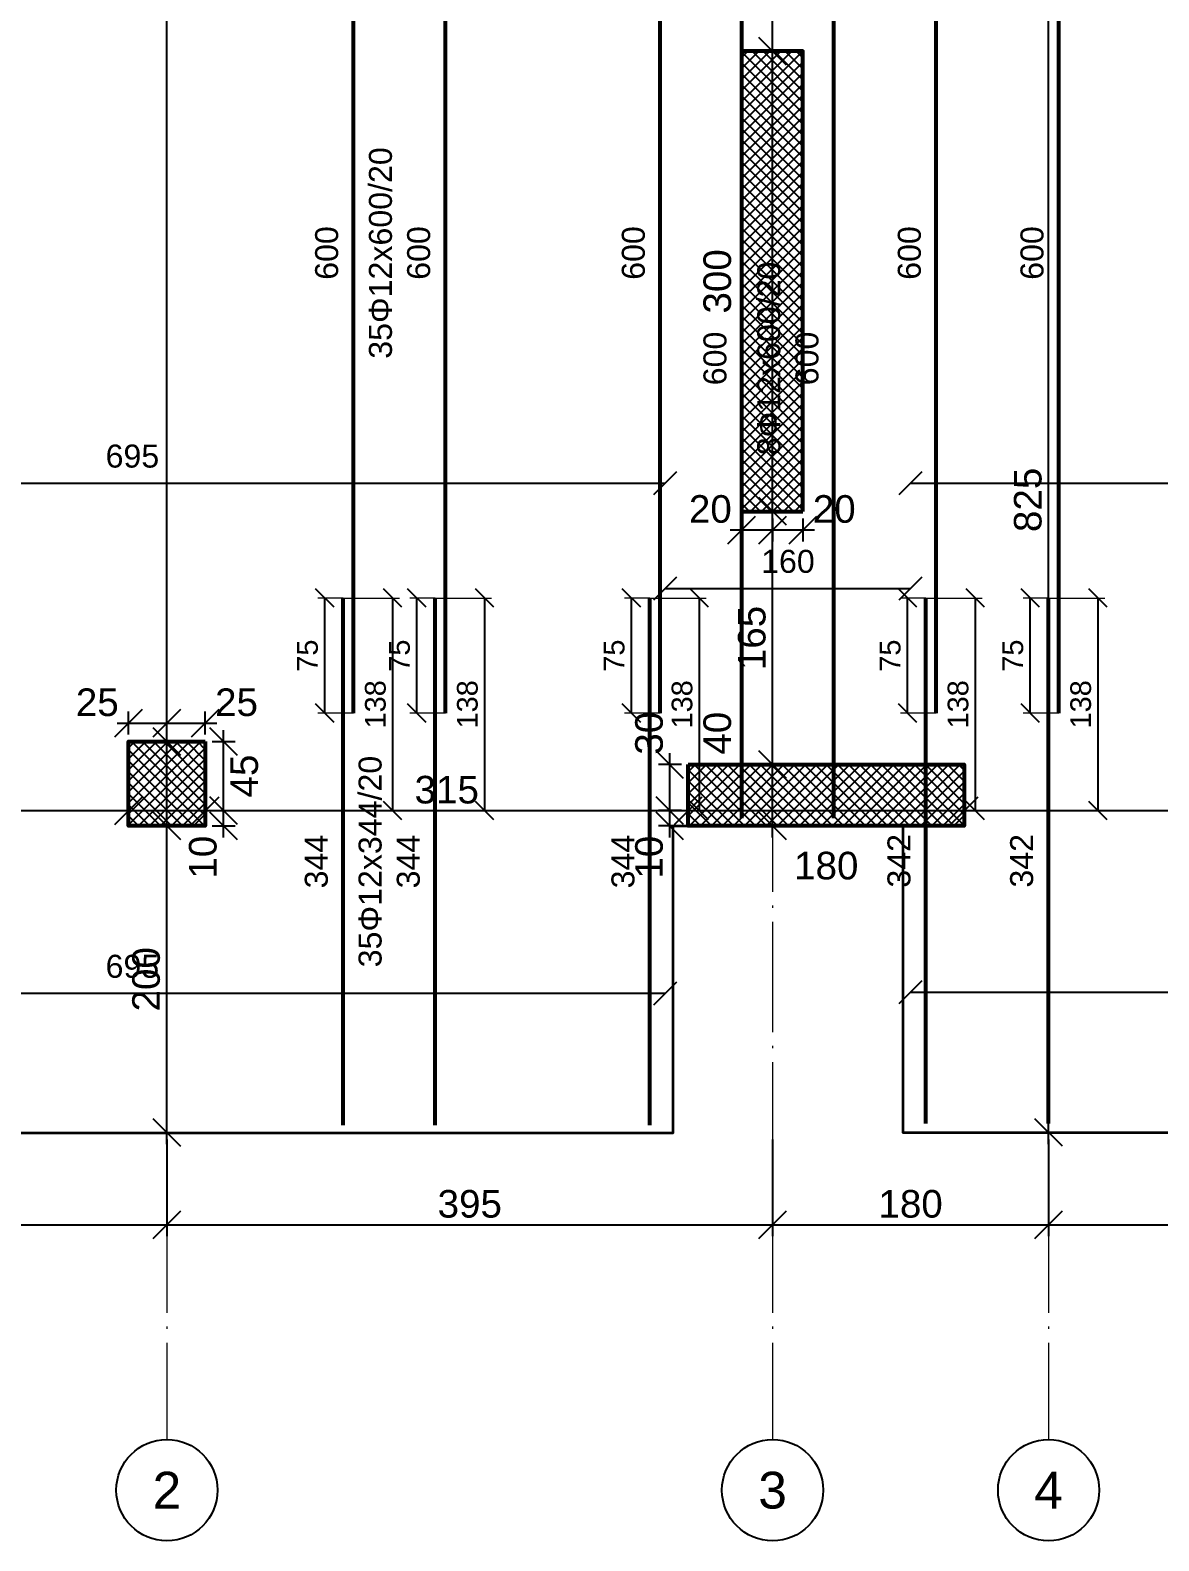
# Model space of a CAD drawing. Header units: millimetres. Extents: x -404 to 6018, y -5139 to 7890.
# Drawn here: x 4161 to 4897, y -466 to 519 of the extents above; entities that cross this region are included whole.
import ezdxf
from ezdxf.enums import TextEntityAlignment as Align

# ---------------------------------------------------------------- set-up
doc = ezdxf.new("R2010")
doc.units = ezdxf.units.MM
doc.linetypes.add('ZWCAD_ISO04W100', pattern=[30.5, 24, -3, 0.5, -3])
for name, color, linetype, lineweight in [('AXIS LINES', 255, 'ZWCAD_ISO04W100', 13), ('COLUMN', 140, 'Continuous', 53), ('SLAB', 3, 'Continuous', 35), ('WALL', 10, 'Continuous', 53)]:
    doc.layers.add(name, color=color, linetype=linetype, lineweight=lineweight)
for name, color, linetype in [('FLOOR', 3, 'Continuous'), ('FW_AXIS', 7, 'Continuous'), ('FW_COLUMN_HATCH', 8, 'Continuous'), ('FW_DIM', 7, 'Continuous'), ('FW_WALL_HATCH', 8, 'Continuous'), ('REB_BOT_MESH_Y', 5, 'Continuous'), ('REB_BOT_MESH_Y_AXDIM', 5, 'Continuous'), ('REB_BOT_MESH_Y_LAP', 5, 'Continuous'), ('REB_BOT_MESH_Y_RANGE', 5, 'Continuous'), ('REB_BOT_MESH_Y_TEXT', 5, 'Continuous')]:
    doc.layers.add(name, color=color, linetype=linetype)
doc.styles.add('REBAR_TXT', font='arial.ttf')
doc.styles.get("Standard").update_dxf_attribs({"font": 'arial.ttf'})
doc.dimstyles.new('FW_DIM', dxfattribs={"dimtxt": 18, "dimasz": 9, "dimexe": 7.5, "dimexo": 4.5, "dimgap": 4.5, "dimtad": 1, "dimdec": 0, "dimtxsty": 'Standard', "dimtsz": 9, "dimcen": 2.5, "dimdle": 7.5, "dimclrd": 256, "dimclre": 256, "dimclrt": 7, "dimazin": 3, "dimtfac": 1, "dimtmove": 2, "dimatfit": 3})
doc.dimstyles.new('REBAR LAP', dxfattribs={"dimtxt": 13.5, "dimasz": 2.5, "dimexe": 4.5, "dimexo": 0, "dimgap": 4.5, "dimtad": 1, "dimdec": 0, "dimtxsty": 'Standard', "dimtsz": 6, "dimcen": 2.5, "dimclrd": 6, "dimclre": 6, "dimclrt": 7, "dimazin": 3, "dimtfac": 1, "dimtmove": 2, "dimatfit": 3, "dimlwd": 25, "dimlwe": 18})
doc.dimstyles.new('REBAR M-200', dxfattribs={"dimtxt": 15, "dimasz": 15, "dimexe": 25, "dimexo": 12.5, "dimgap": 10, "dimtad": 1, "dimdec": 0, "dimtxsty": 'Standard', "dimblk": 'NONE', "dimcen": 50, "dimse1": 1, "dimse2": 1, "dimclrd": 6, "dimclre": 6, "dimclrt": 7, "dimazin": 3, "dimtfac": 1, "dimtmove": 2, "dimatfit": 3, "dimldrblk": 'NONE', "dimlwd": 53})
doc.dimstyles.new('REBAR RANGE', dxfattribs={"dimtxt": 15, "dimasz": 2.5, "dimexe": 0, "dimexo": 0, "dimgap": 10, "dimtad": 1, "dimdec": 0, "dimtxsty": 'Standard', "dimtsz": 7.5, "dimcen": 2.5, "dimse1": 1, "dimse2": 1, "dimclrd": 6, "dimclre": 6, "dimclrt": 7, "dimazin": 3, "dimtfac": 1, "dimtmove": 2, "dimatfit": 3, "dimlwd": 25})

# ---------------------------------------------------------------- blocks, each defined once
blk = doc.blocks.new('*D701')
at = {"color": 6, "lineweight": 53}
blk.add_line((4364.99, -195), (4364.99, 148.5), dxfattribs=at)
at = {"layer": 'Defpoints'}
for p in [(4364.99, 148.5), (4364.99, -195), (4364.99, -195)]:
    blk.add_point(p, dxfattribs=at)
at = {"layer": 'REB_BOT_MESH_Y', "color": 7, "insert": (4347.49, -23.25), "char_height": 15, "attachment_point": 5, "rotation": 90}
blk.add_mtext('344', dxfattribs=at)
blk = doc.blocks.new('_NONE')
blk = doc.blocks.new('*D702')
at = {"color": 6, "lineweight": 53}
blk.add_line((4371.74, 73.5), (4371.74, 673.5), dxfattribs=at)
at = {"layer": 'Defpoints'}
for p in [(4371.74, 673.5), (4371.74, 73.5), (4371.74, 73.5)]:
    blk.add_point(p, dxfattribs=at)
at = {"layer": 'REB_BOT_MESH_Y', "color": 7, "insert": (4354.24, 373.5), "char_height": 15, "attachment_point": 5, "rotation": 90}
blk.add_mtext('600', dxfattribs=at)
blk = doc.blocks.new('_Oblique')
at = {"color": 0, "linetype": 'ByBlock', "lineweight": -2}
blk.add_line((-0.5, -0.5), (0.5, 0.5), dxfattribs=at)
blk = doc.blocks.new('*D705')
at = {"color": 6, "lineweight": 18}
for p, q in [((4364.99, 148.5), (4348.49, 148.5)), ((4371.74, 73.5), (4348.49, 73.5))]:
    blk.add_line(p, q, dxfattribs=at)
at = {"color": 6, "lineweight": 25}
blk.add_line((4352.99, 73.5), (4352.99, 148.5), dxfattribs=at)
at = {"layer": 'Defpoints'}
for p in [(4364.99, 148.5), (4352.99, 73.5), (4371.74, 73.5)]:
    blk.add_point(p, dxfattribs=at)
at = {"layer": 'REB_BOT_MESH_Y_LAP', "color": 6, "xscale": 12, "yscale": 12, "rotation": 90}
for p in [(4352.99, 148.5), (4352.99, 73.5)]:
    blk.add_blockref('_OBLIQUE', p, dxfattribs=at)
at = {"layer": 'REB_BOT_MESH_Y_LAP', "color": 7, "insert": (4341.74, 111), "char_height": 13.5, "attachment_point": 5, "rotation": 90}
blk.add_mtext('75', dxfattribs=at)
blk = doc.blocks.new('*D706')
at = {"color": 6, "lineweight": 18}
for p, q in [((4364.99, 148.5), (4401.74, 148.5)), ((4364.99, 10), (4401.74, 10))]:
    blk.add_line(p, q, dxfattribs=at)
at = {"color": 6, "lineweight": 25}
blk.add_line((4397.24, 10), (4397.24, 148.5), dxfattribs=at)
at = {"layer": 'Defpoints'}
for p in [(4364.99, 148.5), (4364.99, 10), (4397.24, 10)]:
    blk.add_point(p, dxfattribs=at)
at = {"layer": 'REB_BOT_MESH_Y_AXDIM', "color": 6, "xscale": 12, "yscale": 12, "rotation": 90}
for p in [(4397.24, 148.5), (4397.24, 10)]:
    blk.add_blockref('_OBLIQUE', p, dxfattribs=at)
at = {"layer": 'REB_BOT_MESH_Y_AXDIM', "color": 7, "insert": (4385.99, 79.25), "char_height": 13.5, "attachment_point": 5, "rotation": 90}
blk.add_mtext('138', dxfattribs=at)
blk = doc.blocks.new('*D734')
at = {"color": 6, "lineweight": 53}
blk.add_line((4824.99, -194), (4824.99, 148.5), dxfattribs=at)
at = {"layer": 'Defpoints'}
for p in [(4824.99, 148.5), (4824.99, -194), (4824.99, -194)]:
    blk.add_point(p, dxfattribs=at)
at = {"layer": 'REB_BOT_MESH_Y', "color": 7, "insert": (4807.49, -22.75), "char_height": 15, "attachment_point": 5, "rotation": 90}
blk.add_mtext('342', dxfattribs=at)
blk = doc.blocks.new('*D735')
at = {"color": 6, "lineweight": 53}
blk.add_line((4831.74, 73.5), (4831.74, 673.5), dxfattribs=at)
at = {"layer": 'Defpoints'}
for p in [(4831.74, 673.5), (4831.74, 73.5), (4831.74, 73.5)]:
    blk.add_point(p, dxfattribs=at)
at = {"layer": 'REB_BOT_MESH_Y', "color": 7, "insert": (4814.24, 373.5), "char_height": 15, "attachment_point": 5, "rotation": 90}
blk.add_mtext('600', dxfattribs=at)
blk = doc.blocks.new('*D741')
at = {"color": 6, "lineweight": 18}
for p, q in [((4824.99, 148.5), (4808.49, 148.5)), ((4831.74, 73.5), (4808.49, 73.5))]:
    blk.add_line(p, q, dxfattribs=at)
at = {"color": 6, "lineweight": 25}
blk.add_line((4812.99, 73.5), (4812.99, 148.5), dxfattribs=at)
at = {"layer": 'Defpoints'}
for p in [(4824.99, 148.5), (4812.99, 73.5), (4831.74, 73.5)]:
    blk.add_point(p, dxfattribs=at)
at = {"layer": 'REB_BOT_MESH_Y_LAP', "color": 6, "xscale": 12, "yscale": 12, "rotation": 90}
for p in [(4812.99, 148.5), (4812.99, 73.5)]:
    blk.add_blockref('_OBLIQUE', p, dxfattribs=at)
at = {"layer": 'REB_BOT_MESH_Y_LAP', "color": 7, "insert": (4801.74, 111), "char_height": 13.5, "attachment_point": 5, "rotation": 90}
blk.add_mtext('75', dxfattribs=at)
blk = doc.blocks.new('*D742')
at = {"color": 6, "lineweight": 18}
for p, q in [((4824.99, 148.5), (4861.74, 148.5)), ((4824.99, 10), (4861.74, 10))]:
    blk.add_line(p, q, dxfattribs=at)
at = {"color": 6, "lineweight": 25}
blk.add_line((4857.24, 10), (4857.24, 148.5), dxfattribs=at)
at = {"layer": 'Defpoints'}
for p in [(4824.99, 148.5), (4824.99, 10), (4857.24, 10)]:
    blk.add_point(p, dxfattribs=at)
at = {"layer": 'REB_BOT_MESH_Y_AXDIM', "color": 6, "xscale": 12, "yscale": 12, "rotation": 90}
for p in [(4857.24, 148.5), (4857.24, 10)]:
    blk.add_blockref('_OBLIQUE', p, dxfattribs=at)
at = {"layer": 'REB_BOT_MESH_Y_AXDIM', "color": 7, "insert": (4845.99, 79.25), "char_height": 13.5, "attachment_point": 5, "rotation": 90}
blk.add_mtext('138', dxfattribs=at)
blk = doc.blocks.new('*D757')
at = {"color": 6, "lineweight": 53}
blk.add_line((4424.99, -195), (4424.99, 148.5), dxfattribs=at)
at = {"layer": 'Defpoints'}
for p in [(4424.99, 148.5), (4424.99, -195), (4424.99, -195)]:
    blk.add_point(p, dxfattribs=at)
at = {"layer": 'REB_BOT_MESH_Y', "color": 7, "insert": (4407.49, -23.25), "char_height": 15, "attachment_point": 5, "rotation": 90}
blk.add_mtext('344', dxfattribs=at)
blk = doc.blocks.new('*D758')
at = {"color": 6, "lineweight": 53}
blk.add_line((4431.74, 73.5), (4431.74, 673.5), dxfattribs=at)
at = {"layer": 'Defpoints'}
for p in [(4431.74, 673.5), (4431.74, 73.5), (4431.74, 73.5)]:
    blk.add_point(p, dxfattribs=at)
at = {"layer": 'REB_BOT_MESH_Y', "color": 7, "insert": (4414.24, 373.5), "char_height": 15, "attachment_point": 5, "rotation": 90}
blk.add_mtext('600', dxfattribs=at)
blk = doc.blocks.new('*D761')
at = {"color": 6, "lineweight": 18}
for p, q in [((4424.99, 148.5), (4408.49, 148.5)), ((4431.74, 73.5), (4408.49, 73.5))]:
    blk.add_line(p, q, dxfattribs=at)
at = {"color": 6, "lineweight": 25}
blk.add_line((4412.99, 73.5), (4412.99, 148.5), dxfattribs=at)
at = {"layer": 'Defpoints'}
for p in [(4424.99, 148.5), (4412.99, 73.5), (4431.74, 73.5)]:
    blk.add_point(p, dxfattribs=at)
at = {"layer": 'REB_BOT_MESH_Y_LAP', "color": 6, "xscale": 12, "yscale": 12, "rotation": 90}
for p in [(4412.99, 148.5), (4412.99, 73.5)]:
    blk.add_blockref('_OBLIQUE', p, dxfattribs=at)
at = {"layer": 'REB_BOT_MESH_Y_LAP', "color": 7, "insert": (4401.74, 111), "char_height": 13.5, "attachment_point": 5, "rotation": 90}
blk.add_mtext('75', dxfattribs=at)
blk = doc.blocks.new('*D762')
at = {"color": 6, "lineweight": 18}
for p, q in [((4424.99, 148.5), (4461.74, 148.5)), ((4424.99, 10), (4461.74, 10))]:
    blk.add_line(p, q, dxfattribs=at)
at = {"color": 6, "lineweight": 25}
blk.add_line((4457.24, 10), (4457.24, 148.5), dxfattribs=at)
at = {"layer": 'Defpoints'}
for p in [(4424.99, 148.5), (4424.99, 10), (4457.24, 10)]:
    blk.add_point(p, dxfattribs=at)
at = {"layer": 'REB_BOT_MESH_Y_AXDIM', "color": 6, "xscale": 12, "yscale": 12, "rotation": 90}
for p in [(4457.24, 148.5), (4457.24, 10)]:
    blk.add_blockref('_OBLIQUE', p, dxfattribs=at)
at = {"layer": 'REB_BOT_MESH_Y_AXDIM', "color": 7, "insert": (4445.99, 79.25), "char_height": 13.5, "attachment_point": 5, "rotation": 90}
blk.add_mtext('138', dxfattribs=at)
blk = doc.blocks.new('*D767')
at = {"color": 6, "lineweight": 53}
blk.add_line((4564.99, -195), (4564.99, 148.5), dxfattribs=at)
at = {"layer": 'Defpoints'}
for p in [(4564.99, 148.5), (4564.99, -195), (4564.99, -195)]:
    blk.add_point(p, dxfattribs=at)
at = {"layer": 'REB_BOT_MESH_Y', "color": 7, "insert": (4547.49, -23.25), "char_height": 15, "attachment_point": 5, "rotation": 90}
blk.add_mtext('344', dxfattribs=at)
blk = doc.blocks.new('*D768')
at = {"color": 6, "lineweight": 53}
blk.add_line((4571.74, 73.5), (4571.74, 673.5), dxfattribs=at)
at = {"layer": 'Defpoints'}
for p in [(4571.74, 673.5), (4571.74, 73.5), (4571.74, 73.5)]:
    blk.add_point(p, dxfattribs=at)
at = {"layer": 'REB_BOT_MESH_Y', "color": 7, "insert": (4554.24, 373.5), "char_height": 15, "attachment_point": 5, "rotation": 90}
blk.add_mtext('600', dxfattribs=at)
blk = doc.blocks.new('*D770')
at = {"color": 6, "lineweight": 18}
for p, q in [((4564.99, 148.5), (4548.49, 148.5)), ((4571.74, 73.5), (4548.49, 73.5))]:
    blk.add_line(p, q, dxfattribs=at)
at = {"color": 6, "lineweight": 25}
blk.add_line((4552.99, 73.5), (4552.99, 148.5), dxfattribs=at)
at = {"layer": 'Defpoints'}
for p in [(4564.99, 148.5), (4552.99, 73.5), (4571.74, 73.5)]:
    blk.add_point(p, dxfattribs=at)
at = {"layer": 'REB_BOT_MESH_Y_LAP', "color": 6, "xscale": 12, "yscale": 12, "rotation": 90}
for p in [(4552.99, 148.5), (4552.99, 73.5)]:
    blk.add_blockref('_OBLIQUE', p, dxfattribs=at)
at = {"layer": 'REB_BOT_MESH_Y_LAP', "color": 7, "insert": (4541.74, 111), "char_height": 13.5, "attachment_point": 5, "rotation": 90}
blk.add_mtext('75', dxfattribs=at)
blk = doc.blocks.new('*D771')
at = {"color": 6, "lineweight": 18}
for p, q in [((4564.99, 148.5), (4601.74, 148.5)), ((4564.99, 10), (4601.74, 10))]:
    blk.add_line(p, q, dxfattribs=at)
at = {"color": 6, "lineweight": 25}
blk.add_line((4597.24, 10), (4597.24, 148.5), dxfattribs=at)
at = {"layer": 'Defpoints'}
for p in [(4564.99, 148.5), (4564.99, 10), (4597.24, 10)]:
    blk.add_point(p, dxfattribs=at)
at = {"layer": 'REB_BOT_MESH_Y_AXDIM', "color": 6, "xscale": 12, "yscale": 12, "rotation": 90}
for p in [(4597.24, 148.5), (4597.24, 10)]:
    blk.add_blockref('_OBLIQUE', p, dxfattribs=at)
at = {"layer": 'REB_BOT_MESH_Y_AXDIM', "color": 7, "insert": (4585.99, 79.25), "char_height": 13.5, "attachment_point": 5, "rotation": 90}
blk.add_mtext('138', dxfattribs=at)
blk = doc.blocks.new('*D774')
at = {"color": 6, "lineweight": 53}
blk.add_line((4624.99, 5), (4624.99, 604.5), dxfattribs=at)
at = {"layer": 'Defpoints'}
for p in [(4624.99, 604.5), (4624.99, 5), (4624.99, 5)]:
    blk.add_point(p, dxfattribs=at)
at = {"layer": 'REB_BOT_MESH_Y', "color": 7, "insert": (4607.49, 304.75), "char_height": 15, "attachment_point": 5, "rotation": 90}
blk.add_mtext('600', dxfattribs=at)
blk = doc.blocks.new('*D778')
at = {"color": 6, "lineweight": 53}
blk.add_line((4744.99, -194), (4744.99, 148.5), dxfattribs=at)
at = {"layer": 'Defpoints'}
for p in [(4744.99, 148.5), (4744.99, -194), (4744.99, -194)]:
    blk.add_point(p, dxfattribs=at)
at = {"layer": 'REB_BOT_MESH_Y', "color": 7, "insert": (4727.49, -22.75), "char_height": 15, "attachment_point": 5, "rotation": 90}
blk.add_mtext('342', dxfattribs=at)
blk = doc.blocks.new('*D779')
at = {"color": 6, "lineweight": 53}
blk.add_line((4751.74, 73.5), (4751.74, 673.5), dxfattribs=at)
at = {"layer": 'Defpoints'}
for p in [(4751.74, 673.5), (4751.74, 73.5), (4751.74, 73.5)]:
    blk.add_point(p, dxfattribs=at)
at = {"layer": 'REB_BOT_MESH_Y', "color": 7, "insert": (4734.24, 373.5), "char_height": 15, "attachment_point": 5, "rotation": 90}
blk.add_mtext('600', dxfattribs=at)
blk = doc.blocks.new('*D785')
at = {"color": 6, "lineweight": 18}
for p, q in [((4744.99, 148.5), (4728.49, 148.5)), ((4751.74, 73.5), (4728.49, 73.5))]:
    blk.add_line(p, q, dxfattribs=at)
at = {"color": 6, "lineweight": 25}
blk.add_line((4732.99, 73.5), (4732.99, 148.5), dxfattribs=at)
at = {"layer": 'Defpoints'}
for p in [(4744.99, 148.5), (4732.99, 73.5), (4751.74, 73.5)]:
    blk.add_point(p, dxfattribs=at)
at = {"layer": 'REB_BOT_MESH_Y_LAP', "color": 6, "xscale": 12, "yscale": 12, "rotation": 90}
for p in [(4732.99, 148.5), (4732.99, 73.5)]:
    blk.add_blockref('_OBLIQUE', p, dxfattribs=at)
at = {"layer": 'REB_BOT_MESH_Y_LAP', "color": 7, "insert": (4721.74, 111), "char_height": 13.5, "attachment_point": 5, "rotation": 90}
blk.add_mtext('75', dxfattribs=at)
blk = doc.blocks.new('*D786')
at = {"color": 6, "lineweight": 18}
for p, q in [((4744.99, 148.5), (4781.74, 148.5)), ((4744.99, 10), (4781.74, 10))]:
    blk.add_line(p, q, dxfattribs=at)
at = {"color": 6, "lineweight": 25}
blk.add_line((4777.24, 10), (4777.24, 148.5), dxfattribs=at)
at = {"layer": 'Defpoints'}
for p in [(4744.99, 148.5), (4744.99, 10), (4777.24, 10)]:
    blk.add_point(p, dxfattribs=at)
at = {"layer": 'REB_BOT_MESH_Y_AXDIM', "color": 6, "xscale": 12, "yscale": 12, "rotation": 90}
for p in [(4777.24, 148.5), (4777.24, 10)]:
    blk.add_blockref('_OBLIQUE', p, dxfattribs=at)
at = {"layer": 'REB_BOT_MESH_Y_AXDIM', "color": 7, "insert": (4765.99, 79.25), "char_height": 13.5, "attachment_point": 5, "rotation": 90}
blk.add_mtext('138', dxfattribs=at)
blk = doc.blocks.new('*D818')
at = {"color": 6, "lineweight": 53}
blk.add_line((4684.99, 5), (4684.99, 604.5), dxfattribs=at)
at = {"layer": 'Defpoints'}
for p in [(4684.99, 604.5), (4684.99, 5), (4684.99, 5)]:
    blk.add_point(p, dxfattribs=at)
at = {"layer": 'REB_BOT_MESH_Y', "color": 7, "insert": (4667.49, 304.75), "char_height": 15, "attachment_point": 5, "rotation": 90}
blk.add_mtext('600', dxfattribs=at)
blk = doc.blocks.new('*D846')
at = {"color": 6, "lineweight": 25}
blk.add_line((3879.99, -109.12), (4574.99, -109.12), dxfattribs=at)
at = {"layer": 'Defpoints'}
for p in [(3879.99, -109.12), (3879.99, -109.12), (4574.99, -109.12)]:
    blk.add_point(p, dxfattribs=at)
at = {"layer": 'REB_BOT_MESH_Y_RANGE', "color": 6, "xscale": 15, "yscale": 15}
for p in [(3879.99, -109.12), (4574.99, -109.12)]:
    blk.add_blockref('_OBLIQUE', p, dxfattribs=at)
at = {"layer": 'REB_BOT_MESH_Y_RANGE', "color": 7, "insert": (4227.49, -91.62), "char_height": 15, "attachment_point": 5}
blk.add_mtext('695', dxfattribs=at)
blk = doc.blocks.new('*D847')
at = {"color": 6, "lineweight": 25}
blk.add_line((3879.99, 223.5), (4574.99, 223.5), dxfattribs=at)
at = {"layer": 'Defpoints'}
for p in [(3879.99, 223.5), (3879.99, 223.5), (4574.99, 223.5)]:
    blk.add_point(p, dxfattribs=at)
at = {"layer": 'REB_BOT_MESH_Y_RANGE', "color": 6, "xscale": 15, "yscale": 15}
for p in [(3879.99, 223.5), (4574.99, 223.5)]:
    blk.add_blockref('_OBLIQUE', p, dxfattribs=at)
at = {"layer": 'REB_BOT_MESH_Y_RANGE', "color": 7, "insert": (4227.49, 241), "char_height": 15, "attachment_point": 5}
blk.add_mtext('695', dxfattribs=at)
blk = doc.blocks.new('*D848')
at = {"color": 6, "lineweight": 25}
blk.add_line((4734.99, 223.5), (5414.99, 223.5), dxfattribs=at)
at = {"layer": 'Defpoints'}
for p in [(4734.99, 223.5), (4734.99, 223.5), (5414.99, 223.5)]:
    blk.add_point(p, dxfattribs=at)
at = {"layer": 'REB_BOT_MESH_Y_RANGE', "color": 6, "xscale": 15, "yscale": 15}
for p in [(4734.99, 223.5), (5414.99, 223.5)]:
    blk.add_blockref('_OBLIQUE', p, dxfattribs=at)
at = {"layer": 'REB_BOT_MESH_Y_RANGE', "color": 7, "insert": (5074.99, 241), "char_height": 15, "attachment_point": 5}
blk.add_mtext('680', dxfattribs=at)
blk = doc.blocks.new('*D850')
at = {"color": 6, "lineweight": 25}
blk.add_line((4734.99, -108.38), (5414.99, -108.38), dxfattribs=at)
at = {"layer": 'Defpoints'}
for p in [(4734.99, -108.38), (4734.99, -108.38), (5414.99, -108.38)]:
    blk.add_point(p, dxfattribs=at)
at = {"layer": 'REB_BOT_MESH_Y_RANGE', "color": 6, "xscale": 15, "yscale": 15}
for p in [(4734.99, -108.38), (5414.99, -108.38)]:
    blk.add_blockref('_OBLIQUE', p, dxfattribs=at)
at = {"layer": 'REB_BOT_MESH_Y_RANGE', "color": 7, "insert": (5074.99, -90.88), "char_height": 15, "attachment_point": 5}
blk.add_mtext('680', dxfattribs=at)
blk = doc.blocks.new('*D862')
at = {"color": 6, "lineweight": 25}
blk.add_line((4574.99, 154.88), (4734.99, 154.88), dxfattribs=at)
at = {"layer": 'Defpoints'}
for p in [(4574.99, 154.88), (4574.99, 154.88), (4734.99, 154.88)]:
    blk.add_point(p, dxfattribs=at)
at = {"layer": 'REB_BOT_MESH_Y_RANGE', "color": 6, "xscale": 15, "yscale": 15}
for p in [(4574.99, 154.88), (4734.99, 154.88)]:
    blk.add_blockref('_OBLIQUE', p, dxfattribs=at)
at = {"layer": 'REB_BOT_MESH_Y_RANGE', "color": 7, "insert": (4654.99, 172.38), "char_height": 15, "attachment_point": 5}
blk.add_mtext('160', dxfattribs=at)
blk = doc.blocks.new('*D897')
for p, q in [((4585.49, 10), (4570.49, 10)), ((4577.99, -7.5), (4577.99, 17.5)), ((4585.49, 0), (4570.49, 0))]:
    blk.add_line(p, q)
at = {"layer": 'Defpoints'}
for p in [(4589.99, 10), (4577.99, 0), (4589.99, 0)]:
    blk.add_point(p, dxfattribs=at)
at = {"layer": 'FW_DIM', "xscale": 18, "yscale": 18, "rotation": 90}
for p in [(4577.99, 10), (4577.99, 0)]:
    blk.add_blockref('_OBLIQUE', p, dxfattribs=at)
at = {"layer": 'FW_DIM', "color": 7, "insert": (4564.49, -20.4), "char_height": 18, "attachment_point": 5, "rotation": 90}
blk.add_mtext('10', dxfattribs=at)
blk = doc.blocks.new('*D898')
for p, q in [((4585.49, 40), (4570.49, 40)), ((4577.99, 2.5), (4577.99, 47.5)), ((4585.49, 10), (4570.49, 10))]:
    blk.add_line(p, q)
at = {"layer": 'Defpoints'}
for p in [(4589.99, 40), (4577.99, 10), (4589.99, 10)]:
    blk.add_point(p, dxfattribs=at)
at = {"layer": 'FW_DIM', "xscale": 18, "yscale": 18, "rotation": 90}
for p in [(4577.99, 40), (4577.99, 10)]:
    blk.add_blockref('_OBLIQUE', p, dxfattribs=at)
at = {"layer": 'FW_DIM', "color": 7, "insert": (4564.49, 60.4), "char_height": 18, "attachment_point": 5, "rotation": 90}
blk.add_mtext('30', dxfattribs=at)
blk = doc.blocks.new('*D901')
for p, q in [((4624.79, 200.5), (4624.79, 185.5)), ((4644.99, 200.5), (4644.99, 185.5)), ((4617.29, 193), (4652.49, 193))]:
    blk.add_line(p, q)
at = {"layer": 'Defpoints'}
for p in [(4624.79, 205), (4644.99, 205), (4624.79, 193)]:
    blk.add_point(p, dxfattribs=at)
at = {"layer": 'FW_DIM', "xscale": 18, "yscale": 18}
for p in [(4624.79, 193), (4644.99, 193)]:
    blk.add_blockref('_OBLIQUE', p, dxfattribs=at)
at = {"layer": 'FW_DIM', "color": 7, "insert": (4604.39, 206.5), "char_height": 18, "attachment_point": 5}
blk.add_mtext('20', dxfattribs=at)
blk = doc.blocks.new('*D902')
for p, q in [((4644.99, 200.5), (4644.99, 185.5)), ((4664.79, 200.5), (4664.79, 185.5)), ((4637.49, 193), (4672.29, 193))]:
    blk.add_line(p, q)
at = {"layer": 'Defpoints'}
for p in [(4644.99, 205), (4664.79, 205), (4644.99, 193)]:
    blk.add_point(p, dxfattribs=at)
at = {"layer": 'FW_DIM', "xscale": 18, "yscale": 18}
for p in [(4644.99, 193), (4664.79, 193)]:
    blk.add_blockref('_OBLIQUE', p, dxfattribs=at)
at = {"layer": 'FW_DIM', "color": 7, "insert": (4685.19, 206.5), "char_height": 18, "attachment_point": 5}
blk.add_mtext('20', dxfattribs=at)
blk = doc.blocks.new('*D944')
for p, q in [((4224.99, 59.5), (4224.99, 74.5)), ((4249.99, 59.5), (4249.99, 74.5)), ((4217.49, 67), (4257.49, 67))]:
    blk.add_line(p, q)
at = {"layer": 'Defpoints'}
for p in [(4224.99, 67), (4224.99, 55), (4249.99, 55)]:
    blk.add_point(p, dxfattribs=at)
at = {"layer": 'FW_DIM', "xscale": 18, "yscale": 18}
for p in [(4224.99, 67), (4249.99, 67)]:
    blk.add_blockref('_OBLIQUE', p, dxfattribs=at)
at = {"layer": 'FW_DIM', "color": 7, "insert": (4204.59, 80.5), "char_height": 18, "attachment_point": 5}
blk.add_mtext('25', dxfattribs=at)
blk = doc.blocks.new('*D945')
for p, q in [((4249.99, 59.5), (4249.99, 74.5)), ((4274.99, 59.5), (4274.99, 74.5)), ((4242.49, 67), (4282.49, 67))]:
    blk.add_line(p, q)
at = {"layer": 'Defpoints'}
for p in [(4249.99, 67), (4249.99, 55), (4274.99, 55)]:
    blk.add_point(p, dxfattribs=at)
at = {"layer": 'FW_DIM', "xscale": 18, "yscale": 18}
for p in [(4249.99, 67), (4274.99, 67)]:
    blk.add_blockref('_OBLIQUE', p, dxfattribs=at)
at = {"layer": 'FW_DIM', "color": 7, "insert": (4295.39, 80.5), "char_height": 18, "attachment_point": 5}
blk.add_mtext('25', dxfattribs=at)
blk = doc.blocks.new('*D946')
for p, q in [((4279.49, 10), (4294.49, 10)), ((4286.99, -7.5), (4286.99, 17.5)), ((4279.49, 0), (4294.49, 0))]:
    blk.add_line(p, q)
at = {"layer": 'Defpoints'}
for p in [(4274.99, 10), (4274.99, 0), (4286.99, 0)]:
    blk.add_point(p, dxfattribs=at)
at = {"layer": 'FW_DIM', "xscale": 18, "yscale": 18, "rotation": 90}
for p in [(4286.99, 10), (4286.99, 0)]:
    blk.add_blockref('_OBLIQUE', p, dxfattribs=at)
at = {"layer": 'FW_DIM', "color": 7, "insert": (4273.49, -20.4), "char_height": 18, "attachment_point": 5, "rotation": 90}
blk.add_mtext('10', dxfattribs=at)
blk = doc.blocks.new('*D947')
for p, q in [((4286.99, 2.5), (4286.99, 62.5)), ((4279.49, 55), (4294.49, 55)), ((4279.49, 10), (4294.49, 10))]:
    blk.add_line(p, q)
at = {"layer": 'Defpoints'}
for p in [(4274.99, 55), (4274.99, 10), (4286.99, 10)]:
    blk.add_point(p, dxfattribs=at)
at = {"layer": 'FW_DIM', "xscale": 18, "yscale": 18, "rotation": 90}
for p in [(4286.99, 55), (4286.99, 10)]:
    blk.add_blockref('_OBLIQUE', p, dxfattribs=at)
at = {"layer": 'FW_DIM', "color": 7, "insert": (4300.49, 32.5), "char_height": 18, "attachment_point": 5, "rotation": 90}
blk.add_mtext('45', dxfattribs=at)
blk = doc.blocks.new('*D958')
for p, q in [((3912.49, 10), (4232.49, 10)), ((3919.99, 14.5), (3919.99, 17.5)), ((4224.99, 14.5), (4224.99, 17.5))]:
    blk.add_line(p, q)
at = {"layer": 'Defpoints'}
for p in [(3919.99, 10), (3919.99, 10), (4224.99, 10)]:
    blk.add_point(p, dxfattribs=at)
at = {"layer": 'FW_DIM', "xscale": 18, "yscale": 18}
for p in [(3919.99, 10), (4224.99, 10)]:
    blk.add_blockref('_OBLIQUE', p, dxfattribs=at)
at = {"layer": 'FW_DIM', "color": 7, "insert": (4072.49, 23.5), "char_height": 18, "attachment_point": 5}
blk.add_mtext('305', dxfattribs=at)
blk = doc.blocks.new('*D959')
for p, q in [((4217.49, 10), (4282.49, 10)), ((4224.99, 14.5), (4224.99, 17.5)), ((4274.99, 14.5), (4274.99, 17.5))]:
    blk.add_line(p, q)
at = {"layer": 'Defpoints'}
for p in [(4224.99, 10), (4224.99, 10), (4274.99, 10)]:
    blk.add_point(p, dxfattribs=at)
at = {"layer": 'FW_DIM', "xscale": 18, "yscale": 18}
for p in [(4224.99, 10), (4274.99, 10)]:
    blk.add_blockref('_OBLIQUE', p, dxfattribs=at)
blk = doc.blocks.new('*D960')
for p, q in [((4267.49, 10), (4597.49, 10)), ((4274.99, 14.5), (4274.99, 17.5)), ((4589.99, 14.5), (4589.99, 17.5))]:
    blk.add_line(p, q)
at = {"layer": 'Defpoints'}
for p in [(4274.99, 10), (4274.99, 10), (4589.99, 10)]:
    blk.add_point(p, dxfattribs=at)
at = {"layer": 'FW_DIM', "xscale": 18, "yscale": 18}
for p in [(4274.99, 10), (4589.99, 10)]:
    blk.add_blockref('_OBLIQUE', p, dxfattribs=at)
at = {"layer": 'FW_DIM', "color": 7, "insert": (4432.49, 23.5), "char_height": 18, "attachment_point": 5}
blk.add_mtext('315', dxfattribs=at)
blk = doc.blocks.new('*D961')
for p, q in [((4582.49, 10), (4777.49, 10)), ((4589.99, 14.5), (4589.99, 17.5)), ((4769.99, 14.5), (4769.99, 17.5))]:
    blk.add_line(p, q)
at = {"layer": 'Defpoints'}
for p in [(4589.99, 10), (4589.99, 10), (4769.99, 10)]:
    blk.add_point(p, dxfattribs=at)
at = {"layer": 'FW_DIM', "xscale": 18, "yscale": 18}
for p in [(4589.99, 10), (4769.99, 10)]:
    blk.add_blockref('_OBLIQUE', p, dxfattribs=at)
at = {"layer": 'FW_DIM', "color": 7, "insert": (4679.99, -26), "char_height": 18, "attachment_point": 5}
blk.add_mtext('180', dxfattribs=at)
blk = doc.blocks.new('*D962')
for p, q in [((4762.49, 10), (5187.49, 10)), ((4769.99, 14.5), (4769.99, 17.5)), ((5179.99, 14.5), (5179.99, 17.5))]:
    blk.add_line(p, q)
at = {"layer": 'Defpoints'}
for p in [(4769.99, 10), (4769.99, 10), (5179.99, 10)]:
    blk.add_point(p, dxfattribs=at)
at = {"layer": 'FW_DIM', "xscale": 18, "yscale": 18}
for p in [(4769.99, 10), (5179.99, 10)]:
    blk.add_blockref('_OBLIQUE', p, dxfattribs=at)
at = {"layer": 'FW_DIM', "color": 7, "insert": (4974.99, 23.5), "char_height": 18, "attachment_point": 5}
blk.add_mtext('410', dxfattribs=at)
blk = doc.blocks.new('*D1011')
for p, q in [((4245.49, 0), (4242.49, 0)), ((4249.99, -207.5), (4249.99, 7.5)), ((4245.49, -200), (4242.49, -200))]:
    blk.add_line(p, q)
at = {"layer": 'Defpoints'}
for p in [(4249.99, 0), (4249.99, -200), (4249.99, -200)]:
    blk.add_point(p, dxfattribs=at)
at = {"layer": 'FW_DIM', "xscale": 18, "yscale": 18, "rotation": 90}
for p in [(4249.99, 0), (4249.99, -200)]:
    blk.add_blockref('_OBLIQUE', p, dxfattribs=at)
at = {"layer": 'FW_DIM', "color": 7, "insert": (4236.49, -100), "char_height": 18, "attachment_point": 5, "rotation": 90}
blk.add_mtext('200', dxfattribs=at)
blk = doc.blocks.new('*D1012')
for p, q in [((4249.99, -7.5), (4249.99, 62.5)), ((4245.49, 55), (4242.49, 55)), ((4245.49, 0), (4242.49, 0))]:
    blk.add_line(p, q)
at = {"layer": 'Defpoints'}
for p in [(4249.99, 55), (4249.99, 0), (4249.99, 0)]:
    blk.add_point(p, dxfattribs=at)
at = {"layer": 'FW_DIM', "xscale": 18, "yscale": 18, "rotation": 90}
for p in [(4249.99, 55), (4249.99, 0)]:
    blk.add_blockref('_OBLIQUE', p, dxfattribs=at)
blk = doc.blocks.new('*D1013')
for p, q in [((4249.99, 47.5), (4249.99, 1537.06)), ((4245.49, 1529.56), (4242.49, 1529.56)), ((4245.49, 55), (4242.49, 55))]:
    blk.add_line(p, q)
at = {"layer": 'Defpoints'}
for p in [(4249.99, 1529.56), (4249.99, 55), (4249.99, 55)]:
    blk.add_point(p, dxfattribs=at)
at = {"layer": 'FW_DIM', "xscale": 18, "yscale": 18, "rotation": 90}
for p in [(4249.99, 1529.56), (4249.99, 55)]:
    blk.add_blockref('_OBLIQUE', p, dxfattribs=at)
at = {"layer": 'FW_DIM', "color": 7, "insert": (4236.49, 792.28), "char_height": 18, "attachment_point": 5, "rotation": 90}
blk.add_mtext('1475', dxfattribs=at)
blk = doc.blocks.new('*D1019')
for p, q in [((4640.49, 40), (4637.49, 40)), ((4644.99, -7.5), (4644.99, 47.5)), ((4640.49, 0), (4637.49, 0))]:
    blk.add_line(p, q)
at = {"layer": 'Defpoints'}
for p in [(4644.99, 40), (4644.99, 0), (4644.99, 0)]:
    blk.add_point(p, dxfattribs=at)
at = {"layer": 'FW_DIM', "xscale": 18, "yscale": 18, "rotation": 90}
for p in [(4644.99, 40), (4644.99, 0)]:
    blk.add_blockref('_OBLIQUE', p, dxfattribs=at)
at = {"layer": 'FW_DIM', "color": 7, "insert": (4608.99, 60.4), "char_height": 18, "attachment_point": 5, "rotation": 90}
blk.add_mtext('40', dxfattribs=at)
blk = doc.blocks.new('*D1020')
for p, q in [((4644.99, 32.5), (4644.99, 212.5)), ((4640.49, 205), (4637.49, 205)), ((4640.49, 40), (4637.49, 40))]:
    blk.add_line(p, q)
at = {"layer": 'Defpoints'}
for p in [(4644.99, 205), (4644.99, 40), (4644.99, 40)]:
    blk.add_point(p, dxfattribs=at)
at = {"layer": 'FW_DIM', "xscale": 18, "yscale": 18, "rotation": 90}
for p in [(4644.99, 205), (4644.99, 40)]:
    blk.add_blockref('_OBLIQUE', p, dxfattribs=at)
at = {"layer": 'FW_DIM', "color": 7, "insert": (4631.49, 122.5), "char_height": 18, "attachment_point": 5, "rotation": 90}
blk.add_mtext('165', dxfattribs=at)
blk = doc.blocks.new('*D1021')
for p, q in [((4644.99, 197.5), (4644.99, 512.5)), ((4640.49, 505), (4637.49, 505)), ((4640.49, 205), (4637.49, 205))]:
    blk.add_line(p, q)
at = {"layer": 'Defpoints'}
for p in [(4644.99, 505), (4644.99, 205), (4644.99, 205)]:
    blk.add_point(p, dxfattribs=at)
at = {"layer": 'FW_DIM', "xscale": 18, "yscale": 18, "rotation": 90}
for p in [(4644.99, 505), (4644.99, 205)]:
    blk.add_blockref('_OBLIQUE', p, dxfattribs=at)
at = {"layer": 'FW_DIM', "color": 7, "insert": (4608.99, 355), "char_height": 18, "attachment_point": 5, "rotation": 90}
blk.add_mtext('300', dxfattribs=at)
blk = doc.blocks.new('*D1022')
for p, q in [((4640.49, 1095), (4637.49, 1095)), ((4644.99, 497.5), (4644.99, 1102.5)), ((4640.49, 505), (4637.49, 505))]:
    blk.add_line(p, q)
at = {"layer": 'Defpoints'}
for p in [(4644.99, 1095), (4644.99, 505), (4644.99, 505)]:
    blk.add_point(p, dxfattribs=at)
at = {"layer": 'FW_DIM', "xscale": 18, "yscale": 18, "rotation": 90}
for p in [(4644.99, 1095), (4644.99, 505)]:
    blk.add_blockref('_OBLIQUE', p, dxfattribs=at)
at = {"layer": 'FW_DIM', "color": 7, "insert": (4631.49, 800), "char_height": 18, "attachment_point": 5, "rotation": 90}
blk.add_mtext('590', dxfattribs=at)
blk = doc.blocks.new('*D1027')
for p, q in [((4824.99, -207.4), (4824.99, 632.5)), ((4820.49, 625), (4817.49, 625)), ((4820.49, -199.9), (4817.49, -199.9))]:
    blk.add_line(p, q)
at = {"layer": 'Defpoints'}
for p in [(4824.99, 625), (4824.99, -199.9), (4824.99, -199.9)]:
    blk.add_point(p, dxfattribs=at)
at = {"layer": 'FW_DIM', "xscale": 18, "yscale": 18, "rotation": 90}
for p in [(4824.99, 625), (4824.99, -199.9)]:
    blk.add_blockref('_OBLIQUE', p, dxfattribs=at)
at = {"layer": 'FW_DIM', "color": 7, "insert": (4811.49, 212.55), "char_height": 18, "attachment_point": 5, "rotation": 90}
blk.add_mtext('825', dxfattribs=at)
blk = doc.blocks.new('*D1056')
for p, q in [((3894.99, -204.5), (3894.99, -267.5)), ((4249.99, -204.5), (4249.99, -267.5)), ((3887.49, -260), (4257.49, -260))]:
    blk.add_line(p, q)
at = {"layer": 'Defpoints'}
for p in [(3894.99, -200), (4249.99, -200), (3894.99, -260)]:
    blk.add_point(p, dxfattribs=at)
at = {"layer": 'FW_DIM', "xscale": 18, "yscale": 18}
for p in [(3894.99, -260), (4249.99, -260)]:
    blk.add_blockref('_OBLIQUE', p, dxfattribs=at)
at = {"layer": 'FW_DIM', "color": 7, "insert": (4072.49, -246.5), "char_height": 18, "attachment_point": 5}
blk.add_mtext('355', dxfattribs=at)
blk = doc.blocks.new('*D1057')
for p, q in [((4249.99, -204.5), (4249.99, -267.5)), ((4644.99, -204.5), (4644.99, -267.5)), ((4242.49, -260), (4652.49, -260))]:
    blk.add_line(p, q)
at = {"layer": 'Defpoints'}
for p in [(4249.99, -200), (4644.99, -200), (4249.99, -260)]:
    blk.add_point(p, dxfattribs=at)
at = {"layer": 'FW_DIM', "xscale": 18, "yscale": 18}
for p in [(4249.99, -260), (4644.99, -260)]:
    blk.add_blockref('_OBLIQUE', p, dxfattribs=at)
at = {"layer": 'FW_DIM', "color": 7, "insert": (4447.49, -246.5), "char_height": 18, "attachment_point": 5}
blk.add_mtext('395', dxfattribs=at)
blk = doc.blocks.new('*D1058')
for p, q in [((4644.99, -204.5), (4644.99, -267.5)), ((4824.99, -204.5), (4824.99, -267.5)), ((4637.49, -260), (4832.49, -260))]:
    blk.add_line(p, q)
at = {"layer": 'Defpoints'}
for p in [(4644.99, -200), (4824.99, -200), (4644.99, -260)]:
    blk.add_point(p, dxfattribs=at)
at = {"layer": 'FW_DIM', "xscale": 18, "yscale": 18}
for p in [(4644.99, -260), (4824.99, -260)]:
    blk.add_blockref('_OBLIQUE', p, dxfattribs=at)
at = {"layer": 'FW_DIM', "color": 7, "insert": (4734.99, -246.5), "char_height": 18, "attachment_point": 5}
blk.add_mtext('180', dxfattribs=at)
blk = doc.blocks.new('*D1059')
for p, q in [((4824.99, -204.5), (4824.99, -267.5)), ((5479.99, -204.5), (5479.99, -267.5)), ((4817.49, -260), (5487.49, -260))]:
    blk.add_line(p, q)
at = {"layer": 'Defpoints'}
for p in [(4824.99, -200), (5479.99, -200), (4824.99, -260)]:
    blk.add_point(p, dxfattribs=at)
at = {"layer": 'FW_DIM', "xscale": 18, "yscale": 18}
for p in [(4824.99, -260), (5479.99, -260)]:
    blk.add_blockref('_OBLIQUE', p, dxfattribs=at)
at = {"layer": 'FW_DIM', "color": 7, "insert": (5152.49, -246.5), "char_height": 18, "attachment_point": 5}
blk.add_mtext('655', dxfattribs=at)

msp = doc.modelspace()

# ---------------------------------------------------------------- hatches: boundary and pattern name
at = {"layer": 'FW_COLUMN_HATCH'}
h = msp.add_hatch(dxfattribs=at)
h.set_pattern_fill('ANSI37', scale=1.6)
h.paths.add_polyline_path([(4274.99, 55), (4274.99, 0), (4224.99, 0), (4224.99, 55), (4274.99, 55)])
at = {"layer": 'FW_WALL_HATCH'}
h = msp.add_hatch(dxfattribs=at)
h.set_pattern_fill('ANSI37', scale=1.6)
h.paths.add_polyline_path([(4664.79, 205), (4624.79, 205), (4624.79, 505), (4664.79, 505), (4664.79, 205)])
h = msp.add_hatch(dxfattribs=at)
h.set_pattern_fill('ANSI37', scale=1.6)
h.paths.add_polyline_path([(4589.99, 40), (4769.99, 40), (4769.99, 0), (4589.99, 0), (4589.99, 40)])

# ---------------------------------------------------------------- linework, layer by layer
at = {"layer": 'AXIS LINES', "color": 0, "ltscale": 3}
for points in [[(4249.99, 3140.04), (4249.99, -400.07)], [(4644.99, 3140.04), (4644.99, -400.07)], [(4824.99, 3140.04), (4824.99, -400.07)], [(3537.41, 10), (5952.4, 10)]]:
    msp.add_lwpolyline(points, dxfattribs=at)
at = {"layer": 'COLUMN', "ltscale": 0.08}
msp.add_lwpolyline([(4274.99, 55), (4274.99, 0), (4224.99, 0), (4224.99, 55), (4274.99, 55)], dxfattribs=at)
at = {"layer": 'FLOOR'}
msp.add_line((4565.09, -200), (4175.09, -200), dxfattribs=at)
at = {"layer": 'FW_AXIS'}
for centre in [(4249.99, -433.07), (4644.99, -433.07), (4824.99, -433.07)]:
    msp.add_circle(centre, 33, dxfattribs=at)
at = {"layer": 'SLAB', "ltscale": 0.08}
msp.add_lwpolyline([(4464.89, 1950), (4464.89, 1490), (4385.03, 1490), (4385.09, 1529.38), (3920.09, 1530), (3920.09, 1410), (3819.99, 1410), (3819.99, 680), (3819.99, 630), (3879.99, 630), (3879.99, -200), (4580.09, -200), (4580.09, 0), (4729.99, 0), (4729.99, -199.9), (5429.99, -199.9)], dxfattribs=at)
at = {"layer": 'WALL', "ltscale": 0.08}
msp.add_lwpolyline([(4664.79, 205), (4664.79, 505), (4624.79, 505), (4624.79, 205), (4664.79, 205)], dxfattribs=at)
msp.add_lwpolyline([(4589.99, 40), (4769.99, 40), (4769.99, 0), (4589.99, 0)], close=True, dxfattribs=at)

# ---------------------------------------------------------------- texts
at = {"layer": 'FW_AXIS', "color": 7, "style": 'REBAR_TXT'}
for s, p in [('2', (4249.99, -433.07)), ('3', (4644.99, -433.07)), ('4', (4824.99, -433.07))]:
    msp.add_text(s, height=24, dxfattribs=at).set_placement(p, align=Align.MIDDLE_CENTER)
at = {"layer": 'REB_BOT_MESH_Y_TEXT', "color": 7, "style": 'REBAR_TXT'}
for s, p in [('35Φ12x600/20', (4381.74, 373.5)), ('8Φ12x600/20', (4634.99, 304.75)), ('35Φ12x344/20', (4374.99, -23.25))]:
    msp.add_text(s, height=15, rotation=90, dxfattribs=at).set_placement(p, align=Align.TOP_CENTER)

# ---------------------------------------------------------------- dimensions: what is measured, and where the dimension line sits
at = {"layer": 'FW_DIM'}
for base, p1, p2, text, picture, middle in [((4249.99, 55), (4249.99, 55), (4249.99, 1529.56), '1475', '*D1013', (4236.49, 792.28)), ((4644.99, 505), (4644.99, 505), (4644.99, 1095), '590', '*D1022', (4631.49, 800)), ((4824.99, -199.9), (4824.99, -199.9), (4824.99, 625), '825', '*D1027', (4811.49, 212.55)), ((4644.99, 205), (4644.99, 205), (4644.99, 505), '300', '*D1021', (4608.99, 355)), ((4644.99, 40), (4644.99, 40), (4644.99, 205), '165', '*D1020', (4631.49, 122.5)), ((4577.99, 10), (4589.99, 10), (4589.99, 40), '30', '*D898', (4564.49, 60.4)), ((4644.99, 0), (4644.99, 0), (4644.99, 40), '40', '*D1019', (4608.99, 60.4)), ((4249.99, 0), (4249.99, 0), (4249.99, 55), ' ', '*D1012', (4249.99, 27.5)), ((4286.99, 10), (4274.99, 10), (4274.99, 55), '45', '*D947', (4300.49, 32.5)), ((4286.99, 0), (4274.99, 0), (4274.99, 10), '10', '*D946', (4273.49, -20.4)), ((4577.99, 0), (4589.99, 0), (4589.99, 10), '10', '*D897', (4564.49, -20.4)), ((4249.99, -200), (4249.99, -200), (4249.99, 0), '200', '*D1011', (4236.49, -100))]:
    dim = msp.add_linear_dim(base=base, p1=p1, p2=p2, angle=90, text=text, dimstyle='FW_DIM', override={"dimtmove": 2}, dxfattribs=at)
    dim.commit()
    dim.dimension.update_dxf_attribs({"geometry": picture, "text_midpoint": middle, "dimtype": 160})
for base, p1, p2, text, picture, middle in [((4624.79, 193), (4624.79, 205), (4644.99, 205), '20', '*D901', (4604.39, 206.5)), ((4644.99, 193), (4644.99, 205), (4664.79, 205), '20', '*D902', (4685.19, 206.5)), ((4224.99, 67), (4224.99, 55), (4249.99, 55), '25', '*D944', (4204.59, 80.5)), ((4249.99, 67), (4249.99, 55), (4274.99, 55), '25', '*D945', (4295.39, 80.5)), ((3919.99, 10), (3919.99, 10), (4224.99, 10), '305', '*D958', (4072.49, 23.5)), ((4274.99, 10), (4274.99, 10), (4589.99, 10), '315', '*D960', (4432.49, 23.5)), ((4769.99, 10), (4769.99, 10), (5179.99, 10), '410', '*D962', (4974.99, 23.5)), ((4224.99, 10), (4224.99, 10), (4274.99, 10), ' ', '*D959', (4249.99, 10)), ((4589.99, 10), (4589.99, 10), (4769.99, 10), '180', '*D961', (4679.99, -26))]:
    dim = msp.add_linear_dim(base=base, p1=p1, p2=p2, text=text, dimstyle='FW_DIM', override={"dimtmove": 2}, dxfattribs=at)
    dim.commit()
    dim.dimension.update_dxf_attribs({"geometry": picture, "text_midpoint": middle, "dimtype": 160})
for base, p1, p2, picture, middle in [((3894.99, -260), (3894.99, -200), (4249.99, -200), '*D1056', (4072.49, -246.5)), ((4249.99, -260), (4249.99, -200), (4644.99, -200), '*D1057', (4447.49, -246.5)), ((4644.99, -260), (4644.99, -200), (4824.99, -200), '*D1058', (4734.99, -246.5)), ((4824.99, -260), (4824.99, -200), (5479.99, -200), '*D1059', (5152.49, -246.5))]:
    dim = msp.add_linear_dim(base=base, p1=p1, p2=p2, dimstyle='FW_DIM', dxfattribs=at)
    dim.commit()
    dim.dimension.update_dxf_attribs({"geometry": picture, "text_midpoint": middle})
at = {"layer": 'REB_BOT_MESH_Y'}
for base, p1, p2, picture, middle in [((4371.74, 73.5), (4371.74, 73.5), (4371.74, 673.5), '*D702', (4354.24, 373.5)), ((4431.74, 73.5), (4431.74, 73.5), (4431.74, 673.5), '*D758', (4414.24, 373.5)), ((4571.74, 73.5), (4571.74, 73.5), (4571.74, 673.5), '*D768', (4554.24, 373.5)), ((4751.74, 73.5), (4751.74, 73.5), (4751.74, 673.5), '*D779', (4734.24, 373.5)), ((4831.74, 73.5), (4831.74, 73.5), (4831.74, 673.5), '*D735', (4814.24, 373.5)), ((4624.98693601, 5), (4624.98693601, 5), (4624.98693601, 604.5), '*D774', (4607.48693601, 304.75)), ((4684.98693601, 5), (4684.98693601, 5), (4684.98693601, 604.5), '*D818', (4667.48693601, 304.75)), ((4364.98693601, -195), (4364.98693601, -195), (4364.98693601, 148.5), '*D701', (4347.48693601, -23.25)), ((4424.98693601, -195), (4424.98693601, -195), (4424.98693601, 148.5), '*D757', (4407.48693601, -23.25)), ((4564.98693601, -195), (4564.98693601, -195), (4564.98693601, 148.5), '*D767', (4547.48693601, -23.25)), ((4744.98693601, -194), (4744.98693601, -194), (4744.98693601, 148.5), '*D778', (4727.48693601, -22.75)), ((4824.98693601, -194), (4824.98693601, -194), (4824.98693601, 148.5), '*D734', (4807.48693601, -22.75))]:
    dim = msp.add_linear_dim(base=base, p1=p1, p2=p2, angle=90, dimstyle='REBAR M-200', dxfattribs=at)
    dim.commit()
    dim.dimension.update_dxf_attribs({"geometry": picture, "text_midpoint": middle})
at = {"layer": 'REB_BOT_MESH_Y_AXDIM'}
for base, p1, p2, picture, middle in [((4397.23693601, 10), (4364.98693601, 10), (4364.98693601, 148.5), '*D706', (4385.98693601, 79.25)), ((4457.23693601, 10), (4424.98693601, 10), (4424.98693601, 148.5), '*D762', (4445.98693601, 79.25)), ((4597.23693601, 10), (4564.98693601, 10), (4564.98693601, 148.5), '*D771', (4585.98693601, 79.25)), ((4777.23693601, 10), (4744.98693601, 10), (4744.98693601, 148.5), '*D786', (4765.98693601, 79.25)), ((4857.23693601, 10), (4824.98693601, 10), (4824.98693601, 148.5), '*D742', (4845.98693601, 79.25))]:
    dim = msp.add_linear_dim(base=base, p1=p1, p2=p2, angle=90, dimstyle='REBAR LAP', dxfattribs=at)
    dim.commit()
    dim.dimension.update_dxf_attribs({"geometry": picture, "text_midpoint": middle})
at = {"layer": 'REB_BOT_MESH_Y_LAP'}
for base, p1, p2, picture, middle in [((4352.99, 73.5), (4371.74, 73.5), (4364.99, 148.5), '*D705', (4341.74, 111)), ((4412.99, 73.5), (4431.74, 73.5), (4424.99, 148.5), '*D761', (4401.74, 111)), ((4552.99, 73.5), (4571.74, 73.5), (4564.99, 148.5), '*D770', (4541.74, 111)), ((4732.99, 73.5), (4751.74, 73.5), (4744.99, 148.5), '*D785', (4721.74, 111)), ((4812.99, 73.5), (4831.74, 73.5), (4824.99, 148.5), '*D741', (4801.74, 111))]:
    dim = msp.add_linear_dim(base=base, p1=p1, p2=p2, angle=90, dimstyle='REBAR LAP', dxfattribs=at)
    dim.commit()
    dim.dimension.update_dxf_attribs({"geometry": picture, "text_midpoint": middle})
at = {"layer": 'REB_BOT_MESH_Y_RANGE'}
for base, p1, p2, picture, middle in [((3879.99, 223.5), (3879.99, 223.5), (4574.99, 223.5), '*D847', (4227.49, 241)), ((4734.99, 223.5), (4734.99, 223.5), (5414.99, 223.5), '*D848', (5074.99, 241)), ((4574.99, 154.88), (4574.99, 154.88), (4734.99, 154.88), '*D862', (4654.99, 172.38)), ((3879.99, -109.12), (3879.99, -109.12), (4574.99, -109.12), '*D846', (4227.49, -91.62)), ((4734.99, -108.38), (4734.99, -108.38), (5414.99, -108.38), '*D850', (5074.99, -90.88))]:
    dim = msp.add_linear_dim(base=base, p1=p1, p2=p2, dimstyle='REBAR RANGE', dxfattribs=at)
    dim.commit()
    dim.dimension.update_dxf_attribs({"geometry": picture, "text_midpoint": middle})

doc.saveas('drawing.dxf')
